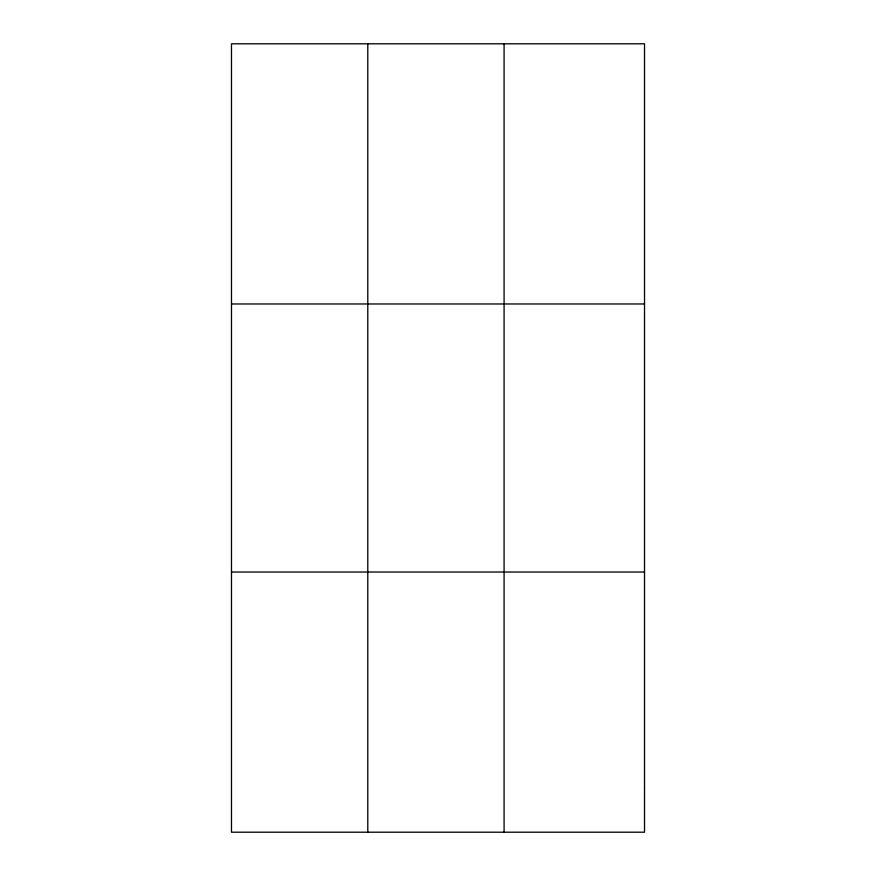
<?xml version="1.0" encoding="UTF-8"?>
<svg xmlns="http://www.w3.org/2000/svg" width="876" height="876" viewBox="0 0 876 876"><rect width="100%" height="100%" fill="white"/><g stroke="black" fill="none" stroke-linecap="round" stroke-linejoin="round"><path stroke-width="1.31" d="M367.789 43.8L367.789 832.2M504.083 43.8L504.083 832.2M231.483 303.972L644.517 303.972M231.483 572.028L644.517 572.028M644.517 788.838L644.517 832.2L231.483 832.2L231.483 43.8L644.517 43.8L644.517 788.838"/></g></svg>
